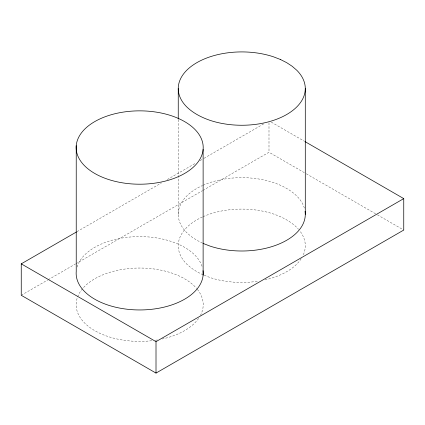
<?xml version="1.0" encoding="UTF-8"?>
<svg xmlns="http://www.w3.org/2000/svg" width="425" height="425" viewBox="0 0 425 425"><rect width="100%" height="100%" fill="white"/><g stroke="black" fill="none" stroke-linecap="round" stroke-linejoin="round"><path stroke-width="0.32" stroke-dasharray="2.12 1.59" d="M77.005 231.657L161.505 182.872M167.253 179.557L195.42 163.296M200.016 160.639L203.463 158.647M204.042 158.318L263.819 123.802M21.25 295.285L47.69 280.022M48.264 279.687L75.283 264.09M75.857 263.76L202.316 190.745M202.89 190.416L268.993 152.251L305.692 173.437M204.181 275.278L210.008 277.53A63.522 36.672 0 0 0 258.209 281.191M202.534 243.143L196.855 240.263L191.377 236.656L186.761 232.672A63.522 36.672 0 0 1 202.507 185.507M203.102 274.863L196.855 271.702L191.377 268.095L186.761 264.106A63.522 36.672 0 0 1 202.507 216.941M271.288 122.14L304.544 141.339M306.266 173.772L376.8 214.492M377.373 214.822L403.75 230.053M268.993 122.777L268.993 152.251M178.25 119.691L178.25 214.333M300.454 231.737A63.522 36.672 0 0 1 303.126 255.26M301.219 258.687A63.522 36.672 0 0 1 264.297 280.059M203.102 216.676A63.522 36.672 0 0 1 273.53 214.009C282.041 216.947 290.259 221.127 296.777 227.433A63.522 36.672 0 0 1 298.531 229.309M197.343 289.324A63.527 36.678 0 0 1 200.515 315.27M198.608 318.41A63.527 36.678 0 0 1 162.201 339.007M157.351 339.942A63.527 36.678 0 0 1 154.881 340.324M151.757 340.723A63.527 36.678 0 0 1 77.43 297.378M77.632 296.836A63.527 36.678 0 0 1 131.968 268.308A63.527 36.678 0 0 1 196.605 288.437M203.102 185.242A63.522 36.672 0 0 1 273.53 182.575C282.041 185.512 290.259 189.693 296.777 195.999A63.522 36.672 0 0 1 304.438 208.362M77.079 267.027A63.527 36.678 0 0 1 140.133 236.597A63.527 36.678 0 0 1 202.422 267.548"/><path stroke-width="0.64" d="M305.118 141.674L403.75 198.613L403.75 230.053L156.007 373.086L21.25 295.285L21.25 263.851L76.431 231.992M21.25 263.851L156.007 341.647L403.75 198.613M203.102 243.429L210.008 246.091A63.522 36.672 0 0 0 275.751 245.315A63.522 36.672 0 0 0 305.076 211.337M305.288 88.586L305.288 214.333M203.123 149.377A63.527 36.678 0 0 1 105.182 178.33A63.527 36.678 0 0 1 110.723 114.883A63.527 36.678 0 0 1 203.123 149.377L203.123 275.124M178.25 88.586L178.25 119.032M156.007 341.647L156.007 373.086M76.229 145.685L76.229 271.432A63.527 36.678 0 0 0 140.314 309.953A63.527 36.678 0 0 0 203.044 270.693M280.436 59.495L273.53 56.828A63.522 36.672 0 0 0 196.855 62.656A63.522 36.672 0 0 0 186.761 106.925C193.279 113.231 201.498 117.406 210.008 120.344A63.522 36.672 0 0 0 286.684 114.516A63.522 36.672 0 0 0 296.777 70.252L292.161 66.263L286.684 62.656L280.436 59.495"/></g></svg>
